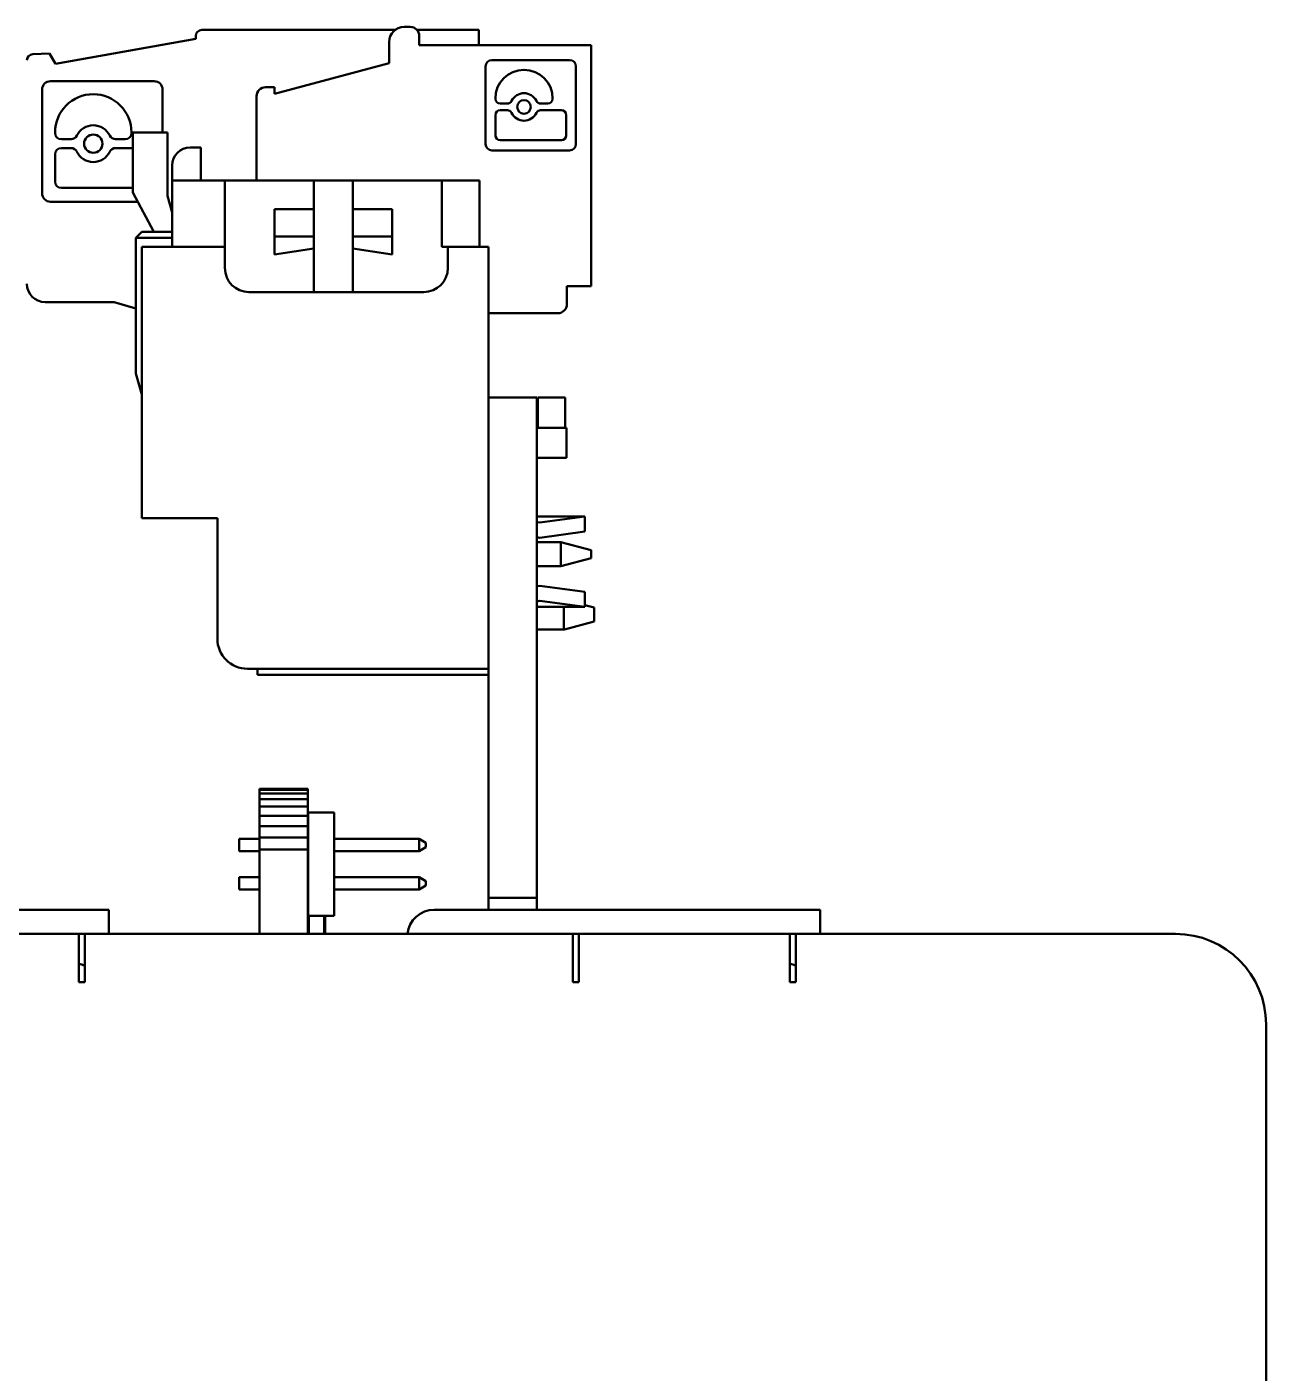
# Model space of a CAD drawing. Header units: millimetres. Extents: x 3100 to 5091, y 868 to 1900.
# Drawn here: x 3532.02 to 3573.14, y 1463.32 to 1508 of the extents above; entities that cross this region are included whole.
import ezdxf

# ---------------------------------------------------------------- set-up
doc = ezdxf.new("R2010")
doc.units = ezdxf.units.MM
doc.header["$LTSCALE"] = 1.8
doc.layers.add('외형선(ISO)', color=7, linetype='Continuous', lineweight=50)

msp = doc.modelspace()

# ---------------------------------------------------------------- linework, layer by layer
at = {"layer": '외형선(ISO)'}
for p, q in [((3537.822, 1507.896), (3544.24, 1507.896)), ((3544.54, 1507.996), (3544.74, 1507.996)), ((3544.964, 1507.896), (3547.022, 1507.896)), ((3547.022, 1507.896), (3547.022, 1507.396)), ((3532.968, 1506.776), (3537.622, 1507.596)), ((3537.622, 1507.696), (3537.622, 1507.596)), ((3544.04, 1506.796), (3544.04, 1507.496)), ((3545.04, 1507.696), (3545.04, 1507.396)), ((3545.04, 1507.396), (3550.74, 1507.396)), ((3550.74, 1507.396), (3550.74, 1499.396)), ((3532.772, 1507.116), (3532.213, 1507.092)), ((3532.772, 1507.116), (3532.968, 1506.776)), ((3547.451, 1506.896), (3550.029, 1506.896)), ((3540.24, 1505.778), (3544.04, 1506.796)), ((3547.24, 1504.107), (3547.24, 1506.686)), ((3550.24, 1506.686), (3550.24, 1504.107)), ((3532.803, 1506.196), (3536.241, 1506.196)), ((3539.94, 1505.996), (3540.24, 1505.996)), ((3540.24, 1505.996), (3540.24, 1505.778)), ((3532.522, 1502.477), (3532.522, 1505.915)), ((3536.522, 1505.915), (3536.522, 1504.496)), ((3539.64, 1502.896), (3539.64, 1505.696)), ((3547.565, 1505.622), (3547.565, 1505.61)), ((3549.467, 1505.61), (3549.467, 1505.622)), ((3547.723, 1505.452), (3547.963, 1505.452)), ((3547.963, 1505.231), (3547.723, 1505.231)), ((3549.069, 1505.452), (3549.309, 1505.452)), ((3549.757, 1505.231), (3549.069, 1505.231)), ((3547.565, 1505.073), (3547.565, 1504.396)), ((3549.915, 1504.396), (3549.915, 1505.073)), ((3532.955, 1504.48), (3532.955, 1504.497)), ((3533.486, 1504.269), (3533.166, 1504.269)), ((3535.281, 1504.269), (3534.961, 1504.269)), ((3535.492, 1504.497), (3535.492, 1504.48)), ((3536.69, 1504.496), (3535.54, 1504.496)), ((3535.54, 1504.496), (3535.54, 1502.496)), ((3536.69, 1502.396), (3536.69, 1504.496)), ((3547.723, 1504.238), (3549.757, 1504.238)), ((3532.955, 1502.862), (3532.955, 1503.765)), ((3533.166, 1503.975), (3533.486, 1503.975)), ((3534.961, 1503.975), (3535.54, 1503.975)), ((3537.79, 1503.996), (3537.44, 1503.996)), ((3537.79, 1503.696), (3537.79, 1503.996)), ((3550.029, 1503.896), (3547.451, 1503.896)), ((3536.84, 1503.396), (3536.84, 1502.896)), ((3537.79, 1502.896), (3537.79, 1503.696)), ((3537.74, 1502.896), (3536.84, 1502.896)), ((3536.84, 1502.896), (3536.84, 1500.696)), ((3538.59, 1502.896), (3537.74, 1502.896)), ((3538.59, 1500.696), (3538.59, 1502.896)), ((3541.54, 1502.896), (3538.59, 1502.896)), ((3541.54, 1502.896), (3541.54, 1501.946)), ((3542.84, 1502.896), (3541.54, 1502.896)), ((3545.79, 1502.896), (3542.84, 1502.896)), ((3542.84, 1501.946), (3542.84, 1502.896)), ((3546.14, 1502.896), (3545.79, 1502.896)), ((3545.79, 1500.696), (3545.79, 1502.896)), ((3547.04, 1502.896), (3546.14, 1502.896)), ((3547.04, 1500.696), (3547.04, 1502.896)), ((3535.54, 1502.652), (3533.166, 1502.652)), ((3535.54, 1502.496), (3536.233, 1501.196)), ((3535.7, 1502.196), (3532.803, 1502.196)), ((3536.84, 1501.841), (3536.69, 1502.396)), ((3541.54, 1501.946), (3540.24, 1501.946)), ((3540.24, 1501.046), (3540.24, 1501.946)), ((3541.54, 1501.946), (3541.54, 1501.046)), ((3544.14, 1501.946), (3542.84, 1501.946)), ((3542.84, 1501.046), (3542.84, 1501.946)), ((3544.14, 1501.946), (3544.14, 1501.046)), ((3535.64, 1500.996), (3535.84, 1501.196)), ((3535.84, 1501.196), (3536.84, 1501.196)), ((3535.64, 1500.996), (3536.84, 1500.996)), ((3535.64, 1496.496), (3535.64, 1500.996)), ((3535.84, 1500.696), (3538.59, 1500.696)), ((3535.84, 1491.696), (3535.84, 1500.696)), ((3538.59, 1500.696), (3538.59, 1499.996)), ((3540.24, 1501.046), (3540.24, 1500.446)), ((3541.54, 1501.046), (3540.24, 1501.046)), ((3540.24, 1500.446), (3541.54, 1500.646)), ((3541.54, 1500.646), (3541.54, 1501.046)), ((3541.54, 1500.646), (3541.54, 1499.196)), ((3544.14, 1501.046), (3542.84, 1501.046)), ((3542.84, 1501.046), (3542.84, 1500.646)), ((3542.84, 1499.196), (3542.84, 1500.646)), ((3542.84, 1500.646), (3544.14, 1500.446)), ((3544.14, 1500.446), (3544.14, 1501.046)), ((3545.79, 1500.696), (3545.99, 1500.696)), ((3545.99, 1500.696), (3547.34, 1500.696)), ((3545.99, 1499.996), (3545.99, 1500.696)), ((3547.34, 1500.696), (3547.34, 1495.696)), ((3550.74, 1499.396), (3549.94, 1499.396)), ((3549.94, 1499.396), (3549.94, 1498.796)), ((3534.922, 1498.866), (3532.622, 1498.866)), ((3534.922, 1498.866), (3535.64, 1498.652)), ((3539.39, 1499.196), (3545.19, 1499.196)), ((3549.64, 1498.496), (3547.34, 1498.496)), ((3535.84, 1495.796), (3535.64, 1496.496)), ((3547.34, 1495.696), (3548.94, 1495.696)), ((3547.34, 1479.096), (3547.34, 1495.696)), ((3548.94, 1495.696), (3548.94, 1479.096)), ((3549.88, 1495.696), (3548.98, 1495.696)), ((3548.98, 1495.696), (3548.98, 1494.946)), ((3549.88, 1495.696), (3549.88, 1494.946)), ((3548.98, 1494.696), (3548.98, 1494.946)), ((3549.88, 1494.696), (3549.88, 1494.946)), ((3548.94, 1494.696), (3549.928, 1494.696)), ((3549.928, 1493.696), (3549.928, 1494.696)), ((3549.928, 1493.696), (3548.94, 1493.696)), ((3538.34, 1491.696), (3535.84, 1491.696)), ((3538.34, 1487.696), (3538.34, 1491.696)), ((3550.54, 1491.746), (3548.94, 1491.746)), ((3549.04, 1491.546), (3550.54, 1491.746)), ((3550.54, 1491.746), (3550.54, 1491.246)), ((3548.94, 1491.56), (3549.04, 1491.546)), ((3550.54, 1491.246), (3549.04, 1491.046)), ((3549.04, 1491.046), (3548.94, 1491.06)), ((3548.94, 1490.896), (3549.74, 1490.896)), ((3549.74, 1490.896), (3550.74, 1490.629)), ((3549.74, 1490.096), (3549.74, 1490.896)), ((3550.74, 1490.364), (3549.74, 1490.096)), ((3550.74, 1490.629), (3550.74, 1490.364)), ((3548.94, 1490.096), (3549.74, 1490.096)), ((3548.94, 1489.433), (3549.04, 1489.446)), ((3549.04, 1489.446), (3550.54, 1489.246)), ((3550.54, 1489.246), (3550.54, 1488.746)), ((3549.04, 1488.946), (3548.94, 1488.933)), ((3548.94, 1488.746), (3550.54, 1488.746)), ((3550.54, 1488.746), (3549.04, 1488.946)), ((3549.84, 1488.007), (3549.84, 1488.746)), ((3550.84, 1488.729), (3550.54, 1488.809)), ((3550.84, 1488.729), (3550.84, 1488.264)), ((3549.859, 1488.001), (3550.84, 1488.264)), ((3548.94, 1487.996), (3549.84, 1487.996)), ((3549.84, 1487.996), (3549.84, 1488.007)), ((3549.84, 1487.996), (3549.859, 1488.001)), ((3547.34, 1486.696), (3539.34, 1486.696)), ((3539.67, 1486.496), (3539.67, 1486.696)), ((3547.34, 1486.496), (3539.67, 1486.496)), ((3541.34, 1482.712), (3539.737, 1482.712)), ((3539.737, 1482.674), (3539.737, 1482.712)), ((3541.34, 1482.674), (3539.737, 1482.674)), ((3539.737, 1482.559), (3539.737, 1482.674)), ((3541.34, 1482.559), (3539.737, 1482.559)), ((3539.737, 1482.373), (3539.737, 1482.559)), ((3541.34, 1482.373), (3539.737, 1482.373)), ((3539.737, 1482.123), (3539.737, 1482.373)), ((3541.34, 1482.674), (3541.34, 1482.712)), ((3541.34, 1482.559), (3541.34, 1482.674)), ((3541.34, 1482.373), (3541.34, 1482.559)), ((3541.34, 1482.123), (3541.34, 1482.373)), ((3541.34, 1482.123), (3539.737, 1482.123)), ((3539.737, 1481.819), (3539.737, 1482.123)), ((3541.34, 1481.819), (3541.34, 1482.123)), ((3542.216, 1481.928), (3541.352, 1481.928)), ((3541.352, 1481.928), (3541.352, 1481.923)), ((3542.216, 1481.923), (3541.352, 1481.923)), ((3541.352, 1481.923), (3541.352, 1478.494)), ((3542.216, 1481.928), (3542.216, 1481.923)), ((3542.216, 1481.923), (3542.216, 1478.494)), ((3541.34, 1481.819), (3539.737, 1481.819)), ((3539.737, 1481.471), (3539.737, 1481.819)), ((3541.34, 1481.471), (3539.737, 1481.471)), ((3539.737, 1481.094), (3539.737, 1481.471)), ((3541.34, 1481.471), (3541.34, 1481.819)), ((3541.34, 1481.094), (3541.34, 1481.471)), ((3539.066, 1481.051), (3539.066, 1481.051)), ((3539.066, 1481.051), (3539.066, 1481.051)), ((3539.737, 1481.051), (3539.066, 1481.051)), ((3539.737, 1481.051), (3539.066, 1481.051)), ((3539.066, 1481.051), (3539.737, 1481.051)), ((3539.066, 1481.051), (3539.066, 1481.051)), ((3539.737, 1481.051), (3539.066, 1481.051)), ((3539.066, 1481.051), (3539.737, 1481.051)), ((3539.066, 1481.051), (3539.066, 1481.051)), ((3539.737, 1481.051), (3539.066, 1481.051)), ((3539.066, 1481.051), (3539.066, 1481.051)), ((3539.066, 1481.051), (3539.066, 1481.05)), ((3539.066, 1481.05), (3539.737, 1481.05)), ((3539.066, 1481.05), (3539.066, 1481.05)), ((3539.737, 1481.05), (3539.066, 1481.05)), ((3539.066, 1481.05), (3539.737, 1481.05)), ((3539.066, 1481.05), (3539.066, 1481.05)), ((3539.737, 1481.05), (3539.066, 1481.05)), ((3539.066, 1481.05), (3539.737, 1481.05)), ((3539.066, 1481.05), (3539.066, 1481.05)), ((3539.737, 1481.05), (3539.066, 1481.05)), ((3539.066, 1481.05), (3539.737, 1481.05)), ((3539.066, 1481.05), (3539.066, 1481.05)), ((3539.737, 1481.05), (3539.066, 1481.05)), ((3539.066, 1481.05), (3539.066, 1481.05)), ((3539.066, 1481.05), (3539.066, 1481.049)), ((3539.066, 1481.05), (3539.066, 1481.05)), ((3539.066, 1481.05), (3539.066, 1481.05)), ((3539.066, 1481.049), (3539.737, 1481.049)), ((3539.066, 1481.049), (3539.066, 1481.049)), ((3539.737, 1481.049), (3539.066, 1481.049)), ((3539.066, 1481.049), (3539.737, 1481.049)), ((3539.066, 1481.049), (3539.066, 1481.049)), ((3539.737, 1481.049), (3539.066, 1481.049)), ((3539.066, 1481.049), (3539.737, 1481.049)), ((3539.066, 1481.049), (3539.066, 1481.049)), ((3539.737, 1481.049), (3539.066, 1481.049)), ((3539.066, 1481.049), (3539.737, 1481.049)), ((3539.066, 1481.049), (3539.066, 1481.049)), ((3539.737, 1481.049), (3539.066, 1481.049)), ((3539.066, 1481.049), (3539.737, 1481.049)), ((3539.066, 1481.049), (3539.066, 1481.048)), ((3539.066, 1481.049), (3539.066, 1481.049)), ((3539.066, 1481.049), (3539.066, 1481.049)), ((3539.066, 1481.049), (3539.066, 1481.049)), ((3539.066, 1481.049), (3539.066, 1481.049)), ((3539.066, 1481.048), (3539.066, 1481.047)), ((3539.737, 1481.048), (3539.066, 1481.048)), ((3539.066, 1481.048), (3539.737, 1481.048)), ((3539.066, 1481.048), (3539.066, 1481.048)), ((3539.737, 1481.048), (3539.066, 1481.048)), ((3539.066, 1481.048), (3539.737, 1481.048)), ((3539.066, 1481.048), (3539.066, 1481.048)), ((3539.737, 1481.048), (3539.066, 1481.048)), ((3539.066, 1481.048), (3539.737, 1481.048)), ((3539.066, 1481.048), (3539.066, 1481.048)), ((3539.737, 1481.048), (3539.066, 1481.048)), ((3539.066, 1481.048), (3539.737, 1481.048)), ((3539.066, 1481.048), (3539.066, 1481.048)), ((3539.066, 1481.048), (3539.066, 1481.048)), ((3539.066, 1481.048), (3539.066, 1481.048)), ((3539.066, 1481.048), (3539.066, 1481.048)), ((3539.066, 1481.047), (3539.066, 1480.641)), ((3539.066, 1481.047), (3539.066, 1481.047)), ((3539.066, 1481.047), (3539.066, 1481.047)), ((3539.066, 1481.047), (3539.737, 1481.047)), ((3539.737, 1481.047), (3539.066, 1481.047)), ((3539.737, 1481.047), (3539.066, 1481.047)), ((3541.34, 1481.094), (3539.737, 1481.094)), ((3539.737, 1480.702), (3539.737, 1481.094)), ((3541.34, 1480.702), (3541.34, 1481.094)), ((3541.352, 1481.051), (3541.34, 1481.051)), ((3541.352, 1481.051), (3541.34, 1481.051)), ((3541.34, 1481.051), (3541.352, 1481.051)), ((3541.352, 1481.051), (3541.34, 1481.051)), ((3541.34, 1481.051), (3541.352, 1481.051)), ((3541.352, 1481.051), (3541.34, 1481.051)), ((3541.34, 1481.05), (3541.352, 1481.05)), ((3541.352, 1481.05), (3541.34, 1481.05)), ((3541.34, 1481.05), (3541.352, 1481.05)), ((3541.352, 1481.05), (3541.34, 1481.05)), ((3541.34, 1481.05), (3541.352, 1481.05)), ((3541.352, 1481.05), (3541.34, 1481.05)), ((3541.34, 1481.05), (3541.352, 1481.05)), ((3541.352, 1481.05), (3541.34, 1481.05)), ((3541.34, 1481.049), (3541.352, 1481.049)), ((3541.352, 1481.049), (3541.34, 1481.049)), ((3541.34, 1481.049), (3541.352, 1481.049)), ((3541.352, 1481.049), (3541.34, 1481.049)), ((3541.34, 1481.049), (3541.352, 1481.049)), ((3541.352, 1481.049), (3541.34, 1481.049)), ((3541.34, 1481.049), (3541.352, 1481.049)), ((3541.352, 1481.049), (3541.34, 1481.049)), ((3541.34, 1481.049), (3541.352, 1481.049)), ((3541.352, 1481.048), (3541.34, 1481.048)), ((3541.34, 1481.048), (3541.352, 1481.048)), ((3541.352, 1481.048), (3541.34, 1481.048)), ((3541.34, 1481.048), (3541.352, 1481.048)), ((3541.352, 1481.048), (3541.34, 1481.048)), ((3541.34, 1481.048), (3541.352, 1481.048)), ((3541.352, 1481.048), (3541.34, 1481.048)), ((3541.34, 1481.048), (3541.352, 1481.048)), ((3541.34, 1481.047), (3541.352, 1481.047)), ((3541.352, 1481.047), (3541.34, 1481.047)), ((3541.352, 1481.047), (3541.34, 1481.047)), ((3545.035, 1481.051), (3542.216, 1481.051)), ((3545.035, 1481.051), (3542.216, 1481.051)), ((3545.035, 1481.051), (3542.216, 1481.051)), ((3542.216, 1481.051), (3545.035, 1481.051)), ((3545.035, 1481.051), (3542.216, 1481.051)), ((3542.216, 1481.051), (3545.035, 1481.051)), ((3545.035, 1481.05), (3542.216, 1481.05)), ((3542.216, 1481.05), (3545.035, 1481.05)), ((3545.035, 1481.05), (3542.216, 1481.05)), ((3542.216, 1481.05), (3545.035, 1481.05)), ((3545.035, 1481.05), (3542.216, 1481.05)), ((3542.216, 1481.05), (3545.035, 1481.05)), ((3545.035, 1481.05), (3542.216, 1481.05)), ((3542.216, 1481.05), (3545.035, 1481.05)), ((3542.216, 1481.049), (3545.035, 1481.049)), ((3545.035, 1481.049), (3542.216, 1481.049)), ((3542.216, 1481.049), (3545.035, 1481.049)), ((3545.035, 1481.049), (3542.216, 1481.049)), ((3542.216, 1481.049), (3545.035, 1481.049)), ((3545.035, 1481.049), (3542.216, 1481.049)), ((3542.216, 1481.049), (3545.035, 1481.049)), ((3545.035, 1481.049), (3542.216, 1481.049)), ((3542.216, 1481.049), (3545.035, 1481.049)), ((3542.216, 1481.048), (3545.035, 1481.048)), ((3545.035, 1481.048), (3542.216, 1481.048)), ((3542.216, 1481.048), (3545.035, 1481.048)), ((3545.035, 1481.048), (3542.216, 1481.048)), ((3542.216, 1481.048), (3545.035, 1481.048)), ((3545.035, 1481.048), (3542.216, 1481.048)), ((3542.216, 1481.048), (3545.035, 1481.048)), ((3545.035, 1481.048), (3542.216, 1481.048)), ((3545.035, 1481.047), (3542.216, 1481.047)), ((3542.216, 1481.047), (3545.035, 1481.047)), ((3545.035, 1481.047), (3542.216, 1481.047)), ((3545.035, 1481.051), (3545.264, 1480.919)), ((3545.035, 1481.051), (3545.035, 1481.051)), ((3545.264, 1480.919), (3545.035, 1481.051)), ((3545.035, 1481.051), (3545.264, 1480.919)), ((3545.035, 1481.051), (3545.035, 1481.051)), ((3545.264, 1480.919), (3545.035, 1481.051)), ((3545.035, 1481.051), (3545.035, 1481.051)), ((3545.035, 1481.051), (3545.035, 1481.051)), ((3545.035, 1481.051), (3545.035, 1481.051)), ((3545.035, 1481.051), (3545.264, 1480.919)), ((3545.264, 1480.919), (3545.035, 1481.051)), ((3545.035, 1481.051), (3545.035, 1481.05)), ((3545.035, 1481.05), (3545.035, 1481.05)), ((3545.035, 1481.05), (3545.035, 1481.05)), ((3545.035, 1481.05), (3545.035, 1481.05)), ((3545.035, 1481.05), (3545.035, 1481.05)), ((3545.035, 1481.05), (3545.264, 1480.918)), ((3545.264, 1480.918), (3545.035, 1481.05)), ((3545.035, 1481.05), (3545.035, 1481.05)), ((3545.035, 1481.05), (3545.264, 1480.918)), ((3545.264, 1480.918), (3545.035, 1481.05)), ((3545.035, 1481.05), (3545.035, 1481.05)), ((3545.035, 1481.05), (3545.264, 1480.918)), ((3545.264, 1480.918), (3545.035, 1481.05)), ((3545.035, 1481.05), (3545.035, 1481.05)), ((3545.035, 1481.05), (3545.264, 1480.918)), ((3545.264, 1480.918), (3545.035, 1481.05)), ((3545.035, 1481.05), (3545.035, 1481.049)), ((3545.035, 1481.049), (3545.035, 1481.048)), ((3545.035, 1481.049), (3545.035, 1481.049)), ((3545.035, 1481.049), (3545.035, 1481.049)), ((3545.035, 1481.049), (3545.035, 1481.049)), ((3545.035, 1481.049), (3545.035, 1481.049)), ((3545.035, 1481.049), (3545.264, 1480.917)), ((3545.264, 1480.917), (3545.035, 1481.049)), ((3545.035, 1481.049), (3545.035, 1481.049)), ((3545.035, 1481.049), (3545.264, 1480.917)), ((3545.264, 1480.917), (3545.035, 1481.049)), ((3545.035, 1481.049), (3545.035, 1481.049)), ((3545.035, 1481.049), (3545.264, 1480.917)), ((3545.264, 1480.917), (3545.035, 1481.049)), ((3545.035, 1481.049), (3545.035, 1481.049)), ((3545.035, 1481.049), (3545.264, 1480.917)), ((3545.264, 1480.917), (3545.035, 1481.049)), ((3545.035, 1481.049), (3545.035, 1481.049)), ((3545.035, 1481.049), (3545.264, 1480.917)), ((3545.035, 1481.048), (3545.035, 1481.047)), ((3545.035, 1481.048), (3545.035, 1481.048)), ((3545.035, 1481.048), (3545.035, 1481.048)), ((3545.035, 1481.048), (3545.035, 1481.048)), ((3545.035, 1481.048), (3545.264, 1480.916)), ((3545.035, 1481.048), (3545.264, 1480.916)), ((3545.264, 1480.916), (3545.035, 1481.048)), ((3545.035, 1481.048), (3545.264, 1480.916)), ((3545.264, 1480.916), (3545.035, 1481.048)), ((3545.035, 1481.048), (3545.264, 1480.916)), ((3545.035, 1481.048), (3545.035, 1481.048)), ((3545.264, 1480.916), (3545.035, 1481.048)), ((3545.035, 1481.048), (3545.035, 1481.048)), ((3545.264, 1480.916), (3545.035, 1481.048)), ((3545.035, 1481.048), (3545.035, 1481.048)), ((3545.035, 1481.048), (3545.035, 1481.048)), ((3545.035, 1481.047), (3545.264, 1480.915)), ((3545.035, 1481.047), (3545.035, 1481.047)), ((3545.264, 1480.915), (3545.035, 1481.047)), ((3545.264, 1480.916), (3545.035, 1481.047)), ((3545.035, 1481.047), (3545.035, 1481.047)), ((3545.035, 1481.047), (3545.035, 1480.641)), ((3539.066, 1480.641), (3539.737, 1480.641)), ((3541.34, 1480.702), (3539.737, 1480.702)), ((3539.737, 1477.896), (3539.737, 1480.702)), ((3541.34, 1477.896), (3541.34, 1480.702)), ((3541.34, 1480.641), (3541.352, 1480.641)), ((3542.216, 1480.641), (3545.035, 1480.641)), ((3542.216, 1480.638), (3545.035, 1480.638)), ((3545.035, 1480.641), (3545.264, 1480.773)), ((3545.035, 1480.638), (3545.264, 1480.77)), ((3545.035, 1480.641), (3545.035, 1480.638)), ((3545.264, 1480.919), (3545.264, 1480.919)), ((3545.264, 1480.919), (3545.264, 1480.919)), ((3545.264, 1480.919), (3545.264, 1480.919)), ((3545.264, 1480.919), (3545.264, 1480.919)), ((3545.264, 1480.918), (3545.264, 1480.919)), ((3545.264, 1480.919), (3545.264, 1480.919)), ((3545.264, 1480.918), (3545.264, 1480.918)), ((3545.264, 1480.918), (3545.264, 1480.918)), ((3545.264, 1480.918), (3545.264, 1480.918)), ((3545.264, 1480.917), (3545.264, 1480.918)), ((3545.264, 1480.918), (3545.264, 1480.918)), ((3545.264, 1480.918), (3545.264, 1480.918)), ((3545.264, 1480.918), (3545.264, 1480.918)), ((3545.264, 1480.918), (3545.264, 1480.918)), ((3545.264, 1480.917), (3545.264, 1480.917)), ((3545.264, 1480.917), (3545.264, 1480.917)), ((3545.264, 1480.917), (3545.264, 1480.917)), ((3545.264, 1480.917), (3545.264, 1480.917)), ((3545.264, 1480.917), (3545.264, 1480.916)), ((3545.264, 1480.917), (3545.264, 1480.917)), ((3545.264, 1480.917), (3545.264, 1480.917)), ((3545.264, 1480.917), (3545.264, 1480.917)), ((3545.264, 1480.917), (3545.264, 1480.917)), ((3545.264, 1480.916), (3545.264, 1480.916)), ((3545.264, 1480.915), (3545.264, 1480.916)), ((3545.264, 1480.916), (3545.264, 1480.916)), ((3545.264, 1480.916), (3545.264, 1480.916)), ((3545.264, 1480.916), (3545.264, 1480.916)), ((3545.264, 1480.916), (3545.264, 1480.916)), ((3545.264, 1480.916), (3545.264, 1480.916)), ((3545.264, 1480.916), (3545.264, 1480.916)), ((3545.264, 1480.916), (3545.264, 1480.916)), ((3545.264, 1480.915), (3545.264, 1480.915)), ((3545.264, 1480.915), (3545.264, 1480.773)), ((3545.264, 1480.773), (3545.264, 1480.77)), ((3539.066, 1479.781), (3539.066, 1479.781)), ((3539.066, 1479.781), (3539.066, 1479.781)), ((3539.737, 1479.781), (3539.066, 1479.781)), ((3539.737, 1479.781), (3539.066, 1479.781)), ((3539.066, 1479.781), (3539.066, 1479.781)), ((3539.066, 1479.781), (3539.066, 1479.781)), ((3539.066, 1479.781), (3539.066, 1479.78)), ((3539.066, 1479.781), (3539.066, 1479.781)), ((3539.737, 1479.781), (3539.066, 1479.781)), ((3539.066, 1479.781), (3539.737, 1479.781)), ((3539.737, 1479.781), (3539.066, 1479.781)), ((3539.066, 1479.781), (3539.737, 1479.781)), ((3539.066, 1479.78), (3539.066, 1479.78)), ((3539.066, 1479.78), (3539.066, 1479.78)), ((3539.066, 1479.78), (3539.066, 1479.78)), ((3539.066, 1479.78), (3539.066, 1479.78)), ((3539.066, 1479.78), (3539.066, 1479.78)), ((3539.066, 1479.78), (3539.066, 1479.78)), ((3539.737, 1479.78), (3539.066, 1479.78)), ((3539.066, 1479.78), (3539.066, 1479.779)), ((3539.066, 1479.78), (3539.737, 1479.78)), ((3539.737, 1479.78), (3539.066, 1479.78)), ((3539.066, 1479.78), (3539.737, 1479.78)), ((3539.737, 1479.78), (3539.066, 1479.78)), ((3539.066, 1479.78), (3539.737, 1479.78)), ((3539.737, 1479.78), (3539.066, 1479.78)), ((3539.066, 1479.78), (3539.737, 1479.78)), ((3539.066, 1479.78), (3539.066, 1479.78)), ((3539.066, 1479.779), (3539.737, 1479.779)), ((3539.737, 1479.779), (3539.066, 1479.779)), ((3539.066, 1479.779), (3539.066, 1479.779)), ((3539.066, 1479.779), (3539.737, 1479.779)), ((3539.737, 1479.779), (3539.066, 1479.779)), ((3539.066, 1479.779), (3539.066, 1479.779)), ((3539.066, 1479.779), (3539.737, 1479.779)), ((3539.737, 1479.779), (3539.066, 1479.779)), ((3539.066, 1479.779), (3539.066, 1479.779)), ((3539.066, 1479.779), (3539.737, 1479.779)), ((3539.737, 1479.779), (3539.066, 1479.779)), ((3539.066, 1479.779), (3539.066, 1479.779)), ((3539.066, 1479.779), (3539.737, 1479.779)), ((3539.066, 1479.779), (3539.066, 1479.778)), ((3539.066, 1479.779), (3539.066, 1479.779)), ((3539.066, 1479.779), (3539.066, 1479.779)), ((3539.066, 1479.779), (3539.066, 1479.779)), ((3539.066, 1479.779), (3539.066, 1479.779)), ((3539.066, 1479.778), (3539.737, 1479.778)), ((3539.737, 1479.778), (3539.066, 1479.778)), ((3539.066, 1479.778), (3539.066, 1479.778)), ((3539.066, 1479.778), (3539.737, 1479.778)), ((3539.737, 1479.778), (3539.066, 1479.778)), ((3539.066, 1479.778), (3539.066, 1479.778)), ((3539.066, 1479.778), (3539.737, 1479.778)), ((3539.737, 1479.778), (3539.066, 1479.778)), ((3539.066, 1479.778), (3539.066, 1479.778)), ((3539.066, 1479.778), (3539.737, 1479.778)), ((3539.737, 1479.778), (3539.066, 1479.778)), ((3539.066, 1479.778), (3539.066, 1479.778)), ((3539.066, 1479.778), (3539.066, 1479.777)), ((3539.066, 1479.778), (3539.066, 1479.778)), ((3539.066, 1479.778), (3539.066, 1479.778)), ((3539.066, 1479.778), (3539.066, 1479.778)), ((3539.066, 1479.777), (3539.066, 1479.371)), ((3539.066, 1479.777), (3539.066, 1479.777)), ((3539.737, 1479.777), (3539.066, 1479.777)), ((3539.066, 1479.777), (3539.066, 1479.777)), ((3539.066, 1479.777), (3539.737, 1479.777)), ((3539.737, 1479.777), (3539.066, 1479.777)), ((3541.352, 1479.781), (3541.34, 1479.781)), ((3541.352, 1479.781), (3541.34, 1479.781)), ((3541.352, 1479.781), (3541.34, 1479.781)), ((3541.34, 1479.781), (3541.352, 1479.781)), ((3541.352, 1479.781), (3541.34, 1479.781)), ((3541.34, 1479.781), (3541.352, 1479.781)), ((3541.352, 1479.78), (3541.34, 1479.78)), ((3541.34, 1479.78), (3541.352, 1479.78)), ((3541.352, 1479.78), (3541.34, 1479.78)), ((3541.34, 1479.78), (3541.352, 1479.78)), ((3541.352, 1479.78), (3541.34, 1479.78)), ((3541.34, 1479.78), (3541.352, 1479.78)), ((3541.352, 1479.78), (3541.34, 1479.78)), ((3541.34, 1479.78), (3541.352, 1479.78)), ((3541.34, 1479.779), (3541.352, 1479.779)), ((3541.352, 1479.779), (3541.34, 1479.779)), ((3541.34, 1479.779), (3541.352, 1479.779)), ((3541.352, 1479.779), (3541.34, 1479.779)), ((3541.34, 1479.779), (3541.352, 1479.779)), ((3541.352, 1479.779), (3541.34, 1479.779)), ((3541.34, 1479.779), (3541.352, 1479.779)), ((3541.352, 1479.779), (3541.34, 1479.779)), ((3541.34, 1479.779), (3541.352, 1479.779)), ((3541.34, 1479.778), (3541.352, 1479.778)), ((3541.352, 1479.778), (3541.34, 1479.778)), ((3541.34, 1479.778), (3541.352, 1479.778)), ((3541.352, 1479.778), (3541.34, 1479.778)), ((3541.34, 1479.778), (3541.352, 1479.778)), ((3541.352, 1479.778), (3541.34, 1479.778)), ((3541.34, 1479.778), (3541.352, 1479.778)), ((3541.352, 1479.778), (3541.34, 1479.778)), ((3541.352, 1479.777), (3541.34, 1479.777)), ((3541.34, 1479.777), (3541.352, 1479.777)), ((3541.352, 1479.777), (3541.34, 1479.777)), ((3545.035, 1479.781), (3542.216, 1479.781)), ((3545.035, 1479.781), (3542.216, 1479.781)), ((3545.035, 1479.781), (3542.216, 1479.781)), ((3542.216, 1479.781), (3545.035, 1479.781)), ((3545.035, 1479.781), (3542.216, 1479.781)), ((3542.216, 1479.781), (3545.035, 1479.781)), ((3545.035, 1479.78), (3542.216, 1479.78)), ((3542.216, 1479.78), (3545.035, 1479.78)), ((3545.035, 1479.78), (3542.216, 1479.78)), ((3542.216, 1479.78), (3545.035, 1479.78)), ((3545.035, 1479.78), (3542.216, 1479.78)), ((3542.216, 1479.78), (3545.035, 1479.78)), ((3545.035, 1479.78), (3542.216, 1479.78)), ((3542.216, 1479.78), (3545.035, 1479.78)), ((3542.216, 1479.779), (3545.035, 1479.779)), ((3545.035, 1479.779), (3542.216, 1479.779)), ((3542.216, 1479.779), (3545.035, 1479.779)), ((3545.035, 1479.779), (3542.216, 1479.779)), ((3542.216, 1479.779), (3545.035, 1479.779)), ((3545.035, 1479.779), (3542.216, 1479.779)), ((3542.216, 1479.779), (3545.035, 1479.779)), ((3545.035, 1479.779), (3542.216, 1479.779)), ((3542.216, 1479.779), (3545.035, 1479.779)), ((3542.216, 1479.778), (3545.035, 1479.778)), ((3545.035, 1479.778), (3542.216, 1479.778)), ((3542.216, 1479.778), (3545.035, 1479.778)), ((3545.035, 1479.778), (3542.216, 1479.778)), ((3542.216, 1479.778), (3545.035, 1479.778)), ((3545.035, 1479.778), (3542.216, 1479.778)), ((3542.216, 1479.778), (3545.035, 1479.778)), ((3545.035, 1479.778), (3542.216, 1479.778)), ((3545.035, 1479.777), (3542.216, 1479.777)), ((3545.035, 1479.777), (3542.216, 1479.777)), ((3542.216, 1479.777), (3545.035, 1479.777)), ((3545.035, 1479.781), (3545.264, 1479.649)), ((3545.035, 1479.781), (3545.035, 1479.781)), ((3545.264, 1479.649), (3545.035, 1479.781)), ((3545.035, 1479.781), (3545.035, 1479.781)), ((3545.035, 1479.781), (3545.035, 1479.781)), ((3545.035, 1479.781), (3545.035, 1479.781)), ((3545.035, 1479.781), (3545.264, 1479.649)), ((3545.264, 1479.649), (3545.035, 1479.781)), ((3545.035, 1479.781), (3545.035, 1479.781)), ((3545.035, 1479.781), (3545.264, 1479.649)), ((3545.264, 1479.649), (3545.035, 1479.781)), ((3545.035, 1479.781), (3545.035, 1479.78)), ((3545.035, 1479.78), (3545.035, 1479.78)), ((3545.035, 1479.78), (3545.035, 1479.78)), ((3545.035, 1479.78), (3545.035, 1479.78)), ((3545.035, 1479.78), (3545.035, 1479.78)), ((3545.035, 1479.78), (3545.035, 1479.779)), ((3545.264, 1479.648), (3545.035, 1479.78)), ((3545.035, 1479.78), (3545.035, 1479.78)), ((3545.035, 1479.78), (3545.264, 1479.648)), ((3545.264, 1479.648), (3545.035, 1479.78)), ((3545.035, 1479.78), (3545.035, 1479.78)), ((3545.035, 1479.78), (3545.264, 1479.648)), ((3545.264, 1479.648), (3545.035, 1479.78)), ((3545.035, 1479.78), (3545.035, 1479.78)), ((3545.035, 1479.78), (3545.264, 1479.648)), ((3545.264, 1479.648), (3545.035, 1479.78)), ((3545.035, 1479.78), (3545.264, 1479.648)), ((3545.035, 1479.779), (3545.035, 1479.778)), ((3545.035, 1479.779), (3545.035, 1479.779)), ((3545.035, 1479.779), (3545.035, 1479.779)), ((3545.035, 1479.779), (3545.035, 1479.779)), ((3545.035, 1479.779), (3545.035, 1479.779)), ((3545.035, 1479.779), (3545.264, 1479.647)), ((3545.035, 1479.779), (3545.264, 1479.647)), ((3545.264, 1479.647), (3545.035, 1479.779)), ((3545.035, 1479.779), (3545.264, 1479.647)), ((3545.264, 1479.647), (3545.035, 1479.779)), ((3545.035, 1479.779), (3545.035, 1479.779)), ((3545.035, 1479.779), (3545.035, 1479.779)), ((3545.035, 1479.779), (3545.035, 1479.779)), ((3545.264, 1479.647), (3545.035, 1479.779)), ((3545.035, 1479.779), (3545.035, 1479.779)), ((3545.035, 1479.779), (3545.264, 1479.647)), ((3545.264, 1479.647), (3545.035, 1479.779)), ((3545.035, 1479.779), (3545.264, 1479.647)), ((3545.035, 1479.778), (3545.035, 1479.777)), ((3545.035, 1479.778), (3545.035, 1479.778)), ((3545.035, 1479.778), (3545.035, 1479.778)), ((3545.035, 1479.778), (3545.035, 1479.778)), ((3545.035, 1479.778), (3545.264, 1479.646)), ((3545.035, 1479.778), (3545.264, 1479.646)), ((3545.264, 1479.646), (3545.035, 1479.778)), ((3545.035, 1479.778), (3545.264, 1479.646)), ((3545.264, 1479.646), (3545.035, 1479.778)), ((3545.035, 1479.778), (3545.264, 1479.646)), ((3545.264, 1479.646), (3545.035, 1479.778)), ((3545.035, 1479.778), (3545.035, 1479.778)), ((3545.264, 1479.646), (3545.035, 1479.778)), ((3545.035, 1479.778), (3545.035, 1479.778)), ((3545.035, 1479.778), (3545.035, 1479.778)), ((3545.035, 1479.778), (3545.035, 1479.778)), ((3545.264, 1479.646), (3545.035, 1479.777)), ((3545.035, 1479.777), (3545.035, 1479.777)), ((3545.035, 1479.777), (3545.264, 1479.645)), ((3545.035, 1479.777), (3545.035, 1479.777)), ((3545.264, 1479.645), (3545.035, 1479.777)), ((3545.035, 1479.777), (3545.035, 1479.371)), ((3545.264, 1479.649), (3545.264, 1479.649)), ((3545.264, 1479.649), (3545.264, 1479.649)), ((3545.264, 1479.649), (3545.264, 1479.648)), ((3545.264, 1479.649), (3545.264, 1479.649)), ((3545.264, 1479.649), (3545.264, 1479.649)), ((3545.264, 1479.649), (3545.264, 1479.649)), ((3545.264, 1479.648), (3545.264, 1479.648)), ((3545.264, 1479.648), (3545.264, 1479.647)), ((3545.264, 1479.648), (3545.264, 1479.648)), ((3545.264, 1479.648), (3545.264, 1479.648)), ((3545.264, 1479.648), (3545.264, 1479.648)), ((3545.264, 1479.648), (3545.264, 1479.648)), ((3545.264, 1479.648), (3545.264, 1479.648)), ((3545.264, 1479.648), (3545.264, 1479.648)), ((3545.264, 1479.647), (3545.264, 1479.646)), ((3545.264, 1479.647), (3545.264, 1479.647)), ((3545.264, 1479.647), (3545.264, 1479.647)), ((3545.264, 1479.647), (3545.264, 1479.647)), ((3545.264, 1479.647), (3545.264, 1479.647)), ((3545.264, 1479.647), (3545.264, 1479.647)), ((3545.264, 1479.647), (3545.264, 1479.647)), ((3545.264, 1479.647), (3545.264, 1479.647)), ((3545.264, 1479.647), (3545.264, 1479.647)), ((3545.264, 1479.646), (3545.264, 1479.646)), ((3545.264, 1479.646), (3545.264, 1479.645)), ((3545.264, 1479.646), (3545.264, 1479.646)), ((3545.264, 1479.646), (3545.264, 1479.646)), ((3545.264, 1479.646), (3545.264, 1479.646)), ((3545.264, 1479.646), (3545.264, 1479.646)), ((3545.264, 1479.646), (3545.264, 1479.646)), ((3545.264, 1479.646), (3545.264, 1479.646)), ((3545.264, 1479.646), (3545.264, 1479.646)), ((3545.264, 1479.645), (3545.264, 1479.645)), ((3545.264, 1479.645), (3545.264, 1479.503)), ((3539.066, 1479.371), (3539.737, 1479.371)), ((3541.34, 1479.371), (3541.352, 1479.371)), ((3542.216, 1479.371), (3545.035, 1479.371)), ((3542.216, 1479.368), (3545.035, 1479.368)), ((3545.035, 1479.371), (3545.264, 1479.503)), ((3545.035, 1479.368), (3545.264, 1479.5)), ((3545.035, 1479.371), (3545.035, 1479.368)), ((3545.264, 1479.503), (3545.264, 1479.5)), ((3547.34, 1479.096), (3547.34, 1478.696)), ((3547.34, 1479.096), (3548.94, 1479.096)), ((3548.94, 1478.696), (3548.94, 1479.096)), ((3521.94, 1478.696), (3532.74, 1478.696)), ((3532.74, 1478.696), (3534.74, 1478.696)), ((3534.74, 1477.896), (3534.74, 1478.696)), ((3542.216, 1478.494), (3541.352, 1478.494)), ((3541.375, 1477.896), (3541.375, 1478.494)), ((3541.885, 1478.494), (3541.885, 1477.896)), ((3541.92, 1477.896), (3541.92, 1478.494)), ((3545.54, 1478.696), (3556.34, 1478.696)), ((3556.34, 1478.696), (3558.34, 1478.696)), ((3558.34, 1477.896), (3558.34, 1478.696)), ((3533.74, 1477.896), (3526.74, 1477.896)), ((3533.74, 1477.896), (3533.74, 1476.896)), ((3533.94, 1477.896), (3533.74, 1477.896)), ((3533.94, 1476.896), (3533.94, 1477.896)), ((3550.14, 1477.896), (3533.94, 1477.896)), ((3550.14, 1477.896), (3550.14, 1476.896)), ((3550.14, 1477.896), (3550.34, 1477.896)), ((3550.34, 1476.896), (3550.34, 1477.896)), ((3557.34, 1477.896), (3550.34, 1477.896)), ((3557.34, 1477.896), (3557.34, 1476.896)), ((3557.54, 1477.896), (3557.34, 1477.896)), ((3557.54, 1476.896), (3557.54, 1477.896)), ((3570.14, 1477.896), (3557.54, 1477.896)), ((3533.74, 1476.296), (3533.74, 1476.896)), ((3533.94, 1476.896), (3533.94, 1476.296)), ((3550.14, 1476.296), (3550.14, 1476.896)), ((3550.34, 1476.896), (3550.34, 1476.296)), ((3557.34, 1476.296), (3557.34, 1476.896)), ((3557.54, 1476.896), (3557.54, 1476.296)), ((3533.94, 1476.296), (3533.74, 1476.296)), ((3550.34, 1476.296), (3550.14, 1476.296)), ((3557.54, 1476.296), (3557.34, 1476.296)), ((3573.14, 1406.996), (3573.14, 1474.896))]:
    msp.add_line(p, q, dxfattribs=at)
for centre, radius in [((3548.516, 1505.341), 0.228), ((3534.223, 1504.122), 0.304)]:
    msp.add_circle(centre, radius, dxfattribs=at)
for centre, radius, start, end in [((3537.822, 1507.696), 0.2, 90, 180), ((3544.54, 1507.496), 0.5, 90, 180), ((3544.74, 1507.696), 0.3, 0, 90), ((3532.222, 1506.892), 0.2, 92.5, 180), ((3547.451, 1506.686), 0.211, 90, 180), ((3550.029, 1506.686), 0.211, 0, 90), ((3548.516, 1505.622), 0.951, 0, 180), ((3532.803, 1505.915), 0.281, 90, 180), ((3536.241, 1505.915), 0.281, 0, 90), ((3539.94, 1505.696), 0.3, 90, 180), ((3534.223, 1504.497), 1.268, 0, 180), ((3547.723, 1505.61), 0.158, 180, 270), ((3548.516, 1505.341), 0.457, 25.8849, 154.1151), ((3549.309, 1505.61), 0.158, 270, 0), ((3547.723, 1505.073), 0.158, 90, 180), ((3547.963, 1505.61), 0.158, 270, 334.1151), ((3547.963, 1505.073), 0.158, 25.8849, 90), ((3548.516, 1505.341), 0.457, 205.8849, 334.1151), ((3549.069, 1505.61), 0.158, 205.8849, 270), ((3549.069, 1505.073), 0.158, 90, 154.1151), ((3549.757, 1505.073), 0.158, 0, 90), ((3534.223, 1504.122), 0.609, 25.8849, 154.1151), ((3533.166, 1504.48), 0.211, 180, 270), ((3533.486, 1504.48), 0.211, 270, 334.1151), ((3534.961, 1504.48), 0.211, 205.8849, 270), ((3535.281, 1504.48), 0.211, 270, 0), ((3547.723, 1504.396), 0.158, 180, 270), ((3549.757, 1504.396), 0.158, 270, 0), ((3533.166, 1503.765), 0.211, 90, 180), ((3533.486, 1503.765), 0.211, 25.8849, 90), ((3534.223, 1504.122), 0.609, 205.8849, 334.1151), ((3534.961, 1503.765), 0.211, 90, 154.1151), ((3537.44, 1503.396), 0.6, 90, 180), ((3547.451, 1504.107), 0.211, 180, 270), ((3550.029, 1504.107), 0.211, 270, 0), ((3533.166, 1502.862), 0.211, 180, 270), ((3532.803, 1502.477), 0.281, 180, 270), ((3539.39, 1499.996), 0.8, 180, 270), ((3545.19, 1499.996), 0.8, 270, 0), ((3532.622, 1499.466), 0.6, 180, 270), ((3549.64, 1498.796), 0.3, 270, 0), ((3539.34, 1487.696), 1, 180, 270), ((3545.54, 1477.796), 0.9, 90, 173.6206), ((3570.14, 1474.896), 3, 0, 90), ((3531.84, 1470.696), 6.5, 71.1509, 73.0038), ((3555.44, 1470.696), 6.5, 71.1509, 73.0038)]:
    msp.add_arc(centre, radius, start, end, dxfattribs=at)

doc.saveas('drawing.dxf')
